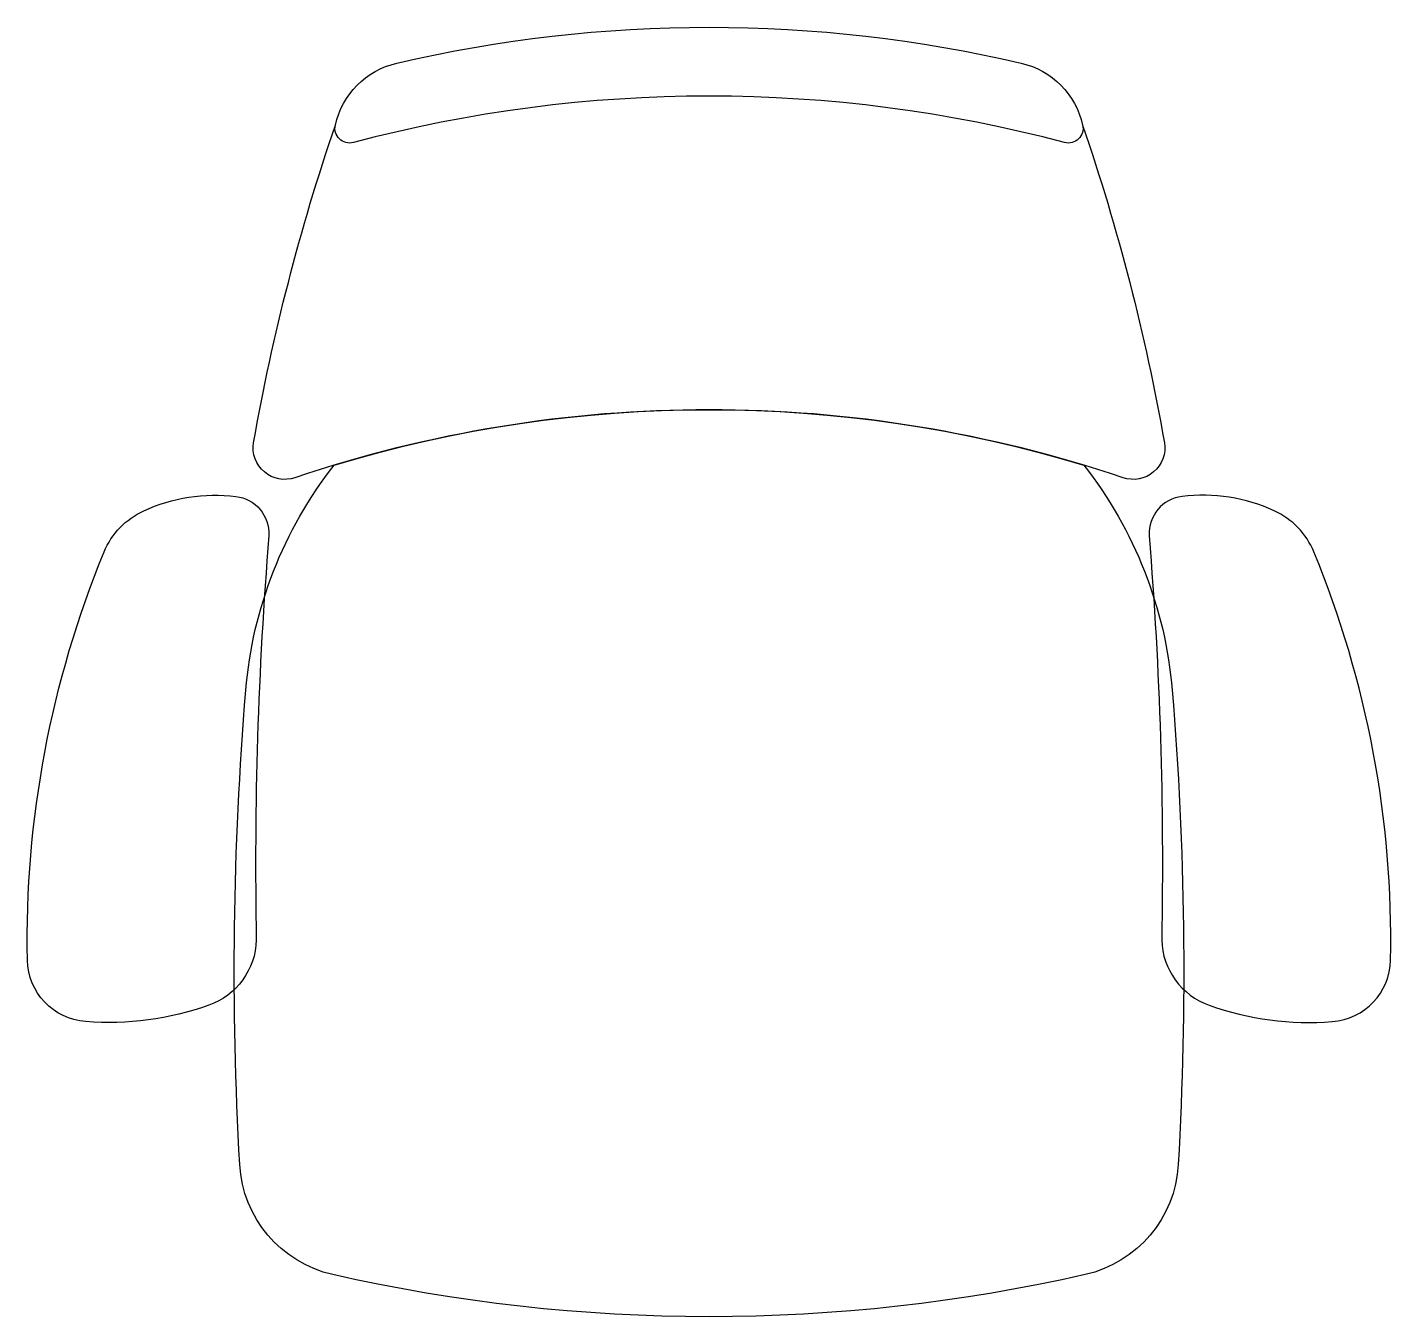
# Model space of a CAD drawing. Header units: millimetres. Extents: x -330 to 319, y -307 to 307.
import ezdxf

# ---------------------------------------------------------------- set-up
doc = ezdxf.new("R2010")
doc.units = ezdxf.units.MM
doc.header["$LTSCALE"] = 0.001

msp = doc.modelspace()

# ---------------------------------------------------------------- linework, layer by layer
for points in [[(-202.29, 92.49, -0.567761), (-221.99, 109.09, -0.038595), (-183.09, 260.29, -0.288171), (-153.89, 289.79, -0.114898), (143.31, 289.79, -0.288171), (172.51, 260.29, -0.038595), (211.41, 109.09, -0.567761), (191.71, 92.49, 0.164102), (-202.29, 92.49)], [(-174.49, 251.99, -0.561379), (-183.09, 260.29, -0.288171), (-153.89, 289.79, -0.114898), (143.31, 289.79, -0.288171), (172.51, 260.29, -0.561379), (163.91, 251.99, 0.130688), (-174.49, 251.99)], [(-184.29, -286.81, -0.334655), (-228.59, -234.41, -0.034623), (-225.69, -8.71, -0.147077), (-183.59, 98.49, -0.147789), (173.01, 98.49, -0.147077), (215.11, -8.71, -0.034623), (218.01, -234.41, -0.334655), (173.71, -286.81, -0.112061), (-184.29, -286.81)], [(-293.09, 57.19, -0.189597), (-274.29, 76.69, -0.139303), (-230.39, 83.59, -0.389292), (-214.69, 64.99, 0.025009), (-220.69, -127.51, -0.309812), (-243.29, -158.61, -0.105005), (-301.89, -166.41, -0.386097), (-329.59, -137.11, -0.102793), (-293.09, 57.19)], [(282.51, 57.19, 0.189597), (263.71, 76.69, 0.139303), (219.81, 83.59, 0.389292), (204.11, 64.99, -0.025009), (210.11, -127.51, 0.309812), (232.71, -158.61, 0.105005), (291.31, -166.41, 0.386097), (319.01, -137.11, 0.102793), (282.51, 57.19)]]:
    msp.add_lwpolyline(points, format="xyb")

doc.saveas('drawing.dxf')
